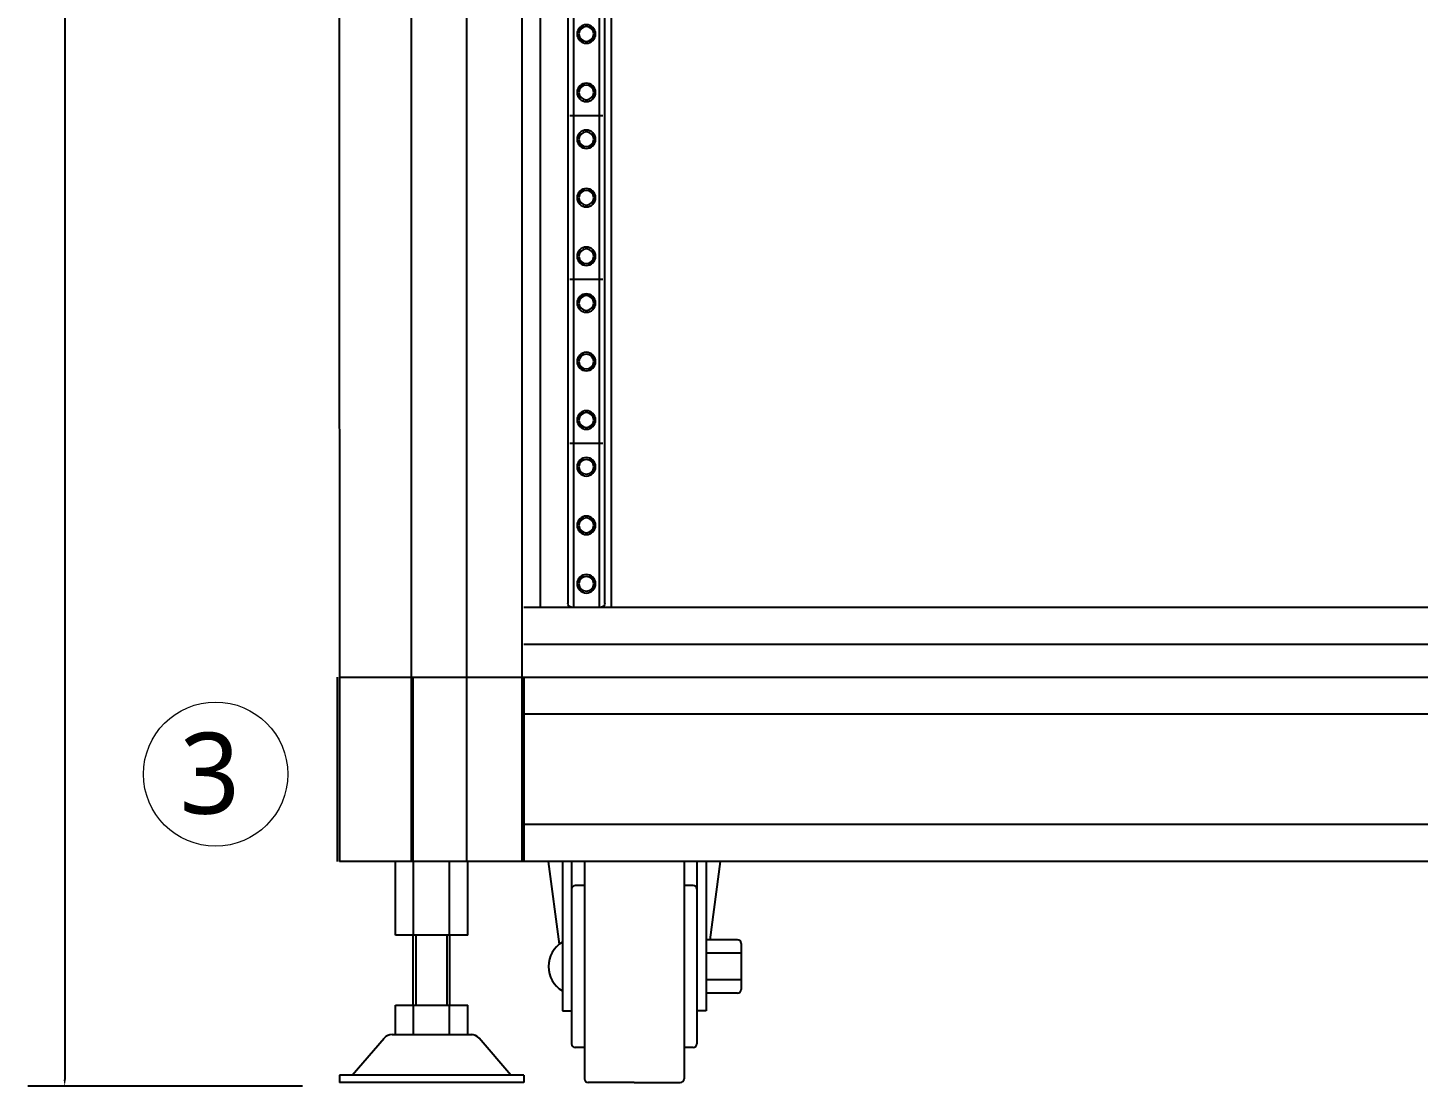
# Model space of a CAD drawing. Header units: millimetres. Extents: x -1589 to 88627, y 12943 to 76663.
# Drawn here: x 30756 to 34529, y 48100 to 50973 of the extents above; entities that cross this region are included whole.
import ezdxf

# ---------------------------------------------------------------- set-up
doc = ezdxf.new("R2010")
doc.units = ezdxf.units.MM
doc.header["$LTSCALE"] = 200
doc.header["$PDSIZE"] = 100
for name, color, linetype in [('2', 2, 'Continuous'), ('4', 4, 'Continuous'), ('form$0$SHEET$0$AA-BORD-FORM', 7, 'Continuous'), ('SCS-WIRE', 5, 'Continuous'), ('Slim-nut', 57, 'Continuous')]:
    doc.layers.add(name, color=color, linetype=linetype)
doc.layers.add('LINE', color=3, linetype='Continuous', lineweight=0)
doc.styles.add('sukwoo', font='malgun.ttf')
doc.styles.add('돋움', font='Dotum.ttf')
doc.dimstyles.new('사본 STANDARD', dxfattribs={"dimscale": 10, "dimtxt": 3, "dimasz": 0.18, "dimexe": 1, "dimexo": 1, "dimgap": 0.5, "dimtad": 1, "dimdec": 0, "dimzin": 0, "dimdsep": 46, "dimtxsty": '돋움', "dimcen": 2, "dimadec": 0, "dimazin": 0, "dimtfac": 1, "dimtdec": 0, "dimtofl": 0, "dimtmove": 2, "dimatfit": 3, "dimfxl": 0, "dimtolj": 1, "dimtzin": 0, "dimarcsym": 0})

# ---------------------------------------------------------------- blocks, each defined once
blk = doc.blocks.new('*D6')
at = {"color": 0, "linetype": 'Continuous', "lineweight": -2}
for p, q in [((63516.08, 49182.48), (63441.45, 49182.48)), ((63451.45, 49180.68), (63451.45, 47184.29)), ((63515.98, 47182.49), (63441.45, 47182.49))]:
    blk.add_line(p, q, dxfattribs=at)
at = {"color": 0, "linetype": 'Continuous'}
for points in [[(63451.15, 49180.68), (63451.75, 49180.68), (63451.45, 49182.48)], [(63451.15, 47184.29), (63451.75, 47184.29), (63451.45, 47182.49)]]:
    blk.add_solid(points, dxfattribs=at)
at = {"layer": 'Defpoints', "color": 0, "linetype": 'Continuous'}
for p in [(63526.08, 49182.48), (63451.45, 47182.49), (63525.98, 47182.49)]:
    blk.add_point(p, dxfattribs=at)
at = {"color": 0, "linetype": 'Continuous', "insert": (63431.43, 48182.49), "char_height": 30, "attachment_point": 5, "rotation": 90, "style": '돋움'}
blk.add_mtext('\\A1;2000', dxfattribs=at)
blk = doc.blocks.new('A$C1B484D96')
at = {"layer": 'Slim-nut'}
for p, q in [((1, 400.05), (9, 400.05)), ((0, 1), (0, 399.05)), ((10, 399.05), (10, 1)), ((0.5, 355.6), (9.5, 355.6)), ((0.5, 311.15), (9.5, 311.15)), ((0.5, 266.7), (9.5, 266.7)), ((0.5, 222.25), (9.5, 222.25)), ((0.5, 177.8), (9.5, 177.8)), ((0.5, 133.35), (9.5, 133.35)), ((0.5, 88.9), (9.5, 88.9)), ((0.5, 44.45), (9.5, 44.45)), ((9, 0), (1, 0))]:
    blk.add_line(p, q, dxfattribs=at)
for centre, radius in [((5, 393.7), 2.5), ((5, 393.7), 2), ((5, 377.82), 2.5), ((5, 377.82), 2), ((5, 361.95), 2.5), ((5, 361.95), 2), ((5, 349.25), 2.5), ((5, 349.25), 2), ((5, 333.37), 2.5), ((5, 333.37), 2), ((5, 317.5), 2.5), ((5, 317.5), 2), ((5, 304.8), 2.5), ((5, 304.8), 2), ((5, 288.92), 2.5), ((5, 288.92), 2), ((5, 273.05), 2.5), ((5, 273.05), 2), ((5, 260.35), 2.5), ((5, 260.35), 2), ((5, 244.47), 2.5), ((5, 244.47), 2), ((5, 228.6), 2.5), ((5, 228.6), 2), ((5, 215.9), 2.5), ((5, 215.9), 2), ((5, 200.02), 2.5), ((5, 200.02), 2), ((5, 184.15), 2.5), ((5, 184.15), 2), ((5, 171.45), 2.5), ((5, 171.45), 2), ((5, 155.57), 2.5), ((5, 155.57), 2), ((5, 139.7), 2.5), ((5, 139.7), 2), ((5, 127), 2.5), ((5, 127), 2), ((5, 111.12), 2.5), ((5, 111.12), 2), ((5, 95.25), 2.5), ((5, 95.25), 2), ((5, 82.55), 2.5), ((5, 82.55), 2), ((5, 66.67), 2.5), ((5, 66.67), 2), ((5, 50.8), 2.5), ((5, 50.8), 2), ((5, 38.1), 2.5), ((5, 38.1), 2), ((5, 22.22), 2.5), ((5, 22.22), 2), ((5, 6.35), 2.5), ((5, 6.35), 2)]:
    blk.add_circle(centre, radius, dxfattribs=at)
for centre, start, end in [((1, 399.05), 90, 180), ((9, 399.05), 0, 90), ((1, 1), 180, 270), ((9, 1), 270, 0)]:
    blk.add_arc(centre, 1, start, end, dxfattribs=at)
blk = doc.blocks.new('rack2000')
at = {"color": 8, "linetype": 'Continuous'}
for p, q in [((104.03, 1950.05), (104.03, 61)), ((119.03, 1950.05), (119.03, 61)), ((134.03, 1950.05), (134.03, 61)), ((139.03, 1931.05), (139.03, 130)), ((148.03, 1931.05), (148.03, 130)), ((155.03, 1931.05), (155.03, 130)), ((158.28, 1931.05), (158.28, 130)), ((134.53, 130), (634.53, 130)), ((134.53, 120), (634.53, 120)), ((84.03, 61), (84.03, 111)), ((84.53, 111), (134.53, 111)), ((104.53, 61), (104.53, 111)), ((134.53, 111), (634.53, 111)), ((134.53, 61), (134.53, 111)), ((134.53, 111), (134.53, 61)), ((634.53, 101), (134.53, 101)), ((634.53, 71), (134.53, 71)), ((134.53, 61), (84.53, 61)), ((99.71, 41), (99.71, 61)), ((104.62, 41), (104.62, 61)), ((114.43, 41), (114.43, 61)), ((119.34, 41), (119.34, 61)), ((634.53, 61), (134.53, 61)), ((141.21, 61), (144.2, 38.53)), ((145.03, 61), (145.03, 20.5)), ((147.53, 61), (147.53, 11.5)), ((151.03, 61), (151.03, 2)), ((178.03, 61), (178.03, 2)), ((181.53, 61), (181.53, 11.5)), ((184.03, 61), (184.03, 20.5)), ((187.85, 61), (185.02, 39.75)), ((151.03, 54.5), (148.53, 54.5)), ((180.53, 54.5), (178.03, 54.5)), ((119.34, 41), (99.71, 41)), ((104.53, 22), (104.53, 41)), ((105.33, 22), (105.33, 41)), ((113.73, 22), (113.73, 41)), ((114.53, 22), (114.53, 41)), ((192.53, 39.75), (184.03, 39.75)), ((193.53, 38.75), (193.53, 26.25)), ((193.53, 36.13), (184.03, 36.13)), ((193.53, 28.88), (184.03, 28.88)), ((192.53, 25.25), (184.03, 25.25)), ((99.71, 22), (119.34, 22)), ((99.71, 14), (99.71, 22)), ((104.62, 14), (104.62, 22)), ((114.43, 14), (114.43, 22)), ((119.34, 14), (119.34, 22)), ((145.03, 20.5), (147.53, 20.5)), ((184.03, 20.5), (181.53, 20.5)), ((88.03, 3), (96.64, 13.07)), ((98.82, 14), (120.53, 14)), ((131.03, 3), (122.41, 13.07)), ((151.03, 10.5), (148.53, 10.5)), ((180.53, 10.5), (178.03, 10.5)), ((84.53, 3), (84.53, 1)), ((84.53, 3), (84.53, 1)), ((134.53, 3), (84.53, 3)), ((134.53, 1), (84.53, 1)), ((134.53, 3), (134.53, 1)), ((134.53, 3), (134.53, 1)), ((164.53, 1), (152.03, 1)), ((164.53, 1), (177.03, 1))]:
    blk.add_line(p, q, dxfattribs=at)
for centre, radius, start, end in [((148.53, 53.5), 1, 90, 180), ((148.53, 53.5), 1, 90, 180), ((180.53, 53.5), 1, 0, 90), ((148.93, 32.5), 7.67, 120.5926, 239.4074), ((192.53, 38.75), 1, 0, 90), ((192.53, 26.25), 1, 270, 0), ((98.82, 11), 3, 90, 136.4688), ((98.82, 11), 3, 90, 136.4688), ((120.24, 11), 3, 43.5312, 90), ((120.24, 11), 3, 43.5312, 90), ((148.53, 11.5), 1, 180, 270), ((180.53, 11.5), 1, 270, 0), ((152.03, 2), 1, 180, 270), ((177.03, 2), 1, 270, 0)]:
    blk.add_arc(centre, radius, start, end, dxfattribs=at)
at = {"layer": '4', "color": 8, "linetype": 'Continuous'}
blk.add_line((84.03, 1950.05), (84.53, 61), dxfattribs=at)
at = {"layer": 'SCS-WIRE', "color": 8, "linetype": 'Continuous'}
blk.add_line((151.26, 130), (617.8, 130), dxfattribs=at)
at = {"layer": 'Slim-nut', "color": 8, "linetype": 'Continuous', "xscale": -1}
blk.add_blockref('A$C1B484D96', (156.53, 130), dxfattribs=at)
at = {"color": 7, "linetype": 'Continuous'}
dim = blk.add_linear_dim(base=(10, 0), p1=(84.63, 1999.99), p2=(84.53, 0), angle=90, dimstyle='사본 STANDARD', dxfattribs=at)
dim.commit()
dim.dimension.update_dxf_attribs({"geometry": '*D6', "text_midpoint": (-10.02, 999.99), "insert": (-63441.45, -47182.49)})

msp = doc.modelspace()

# ---------------------------------------------------------------- linework, layer by layer
at = {"layer": 'LINE', "color": 1}
msp.add_circle((31265.9, 48947.2), 195.6, dxfattribs=at)

# ---------------------------------------------------------------- block references
at = {"layer": 'form$0$SHEET$0$AA-BORD-FORM', "xscale": 10, "yscale": 10, "zscale": 10}
msp.add_blockref('rack2000', (30756.4, 48100.3), dxfattribs=at)

# ---------------------------------------------------------------- texts
at = {"layer": '2', "style": 'sukwoo'}
msp.add_text('3', height=220, dxfattribs=at).set_placement((31168.3, 48839.8))

doc.saveas('drawing.dxf')
